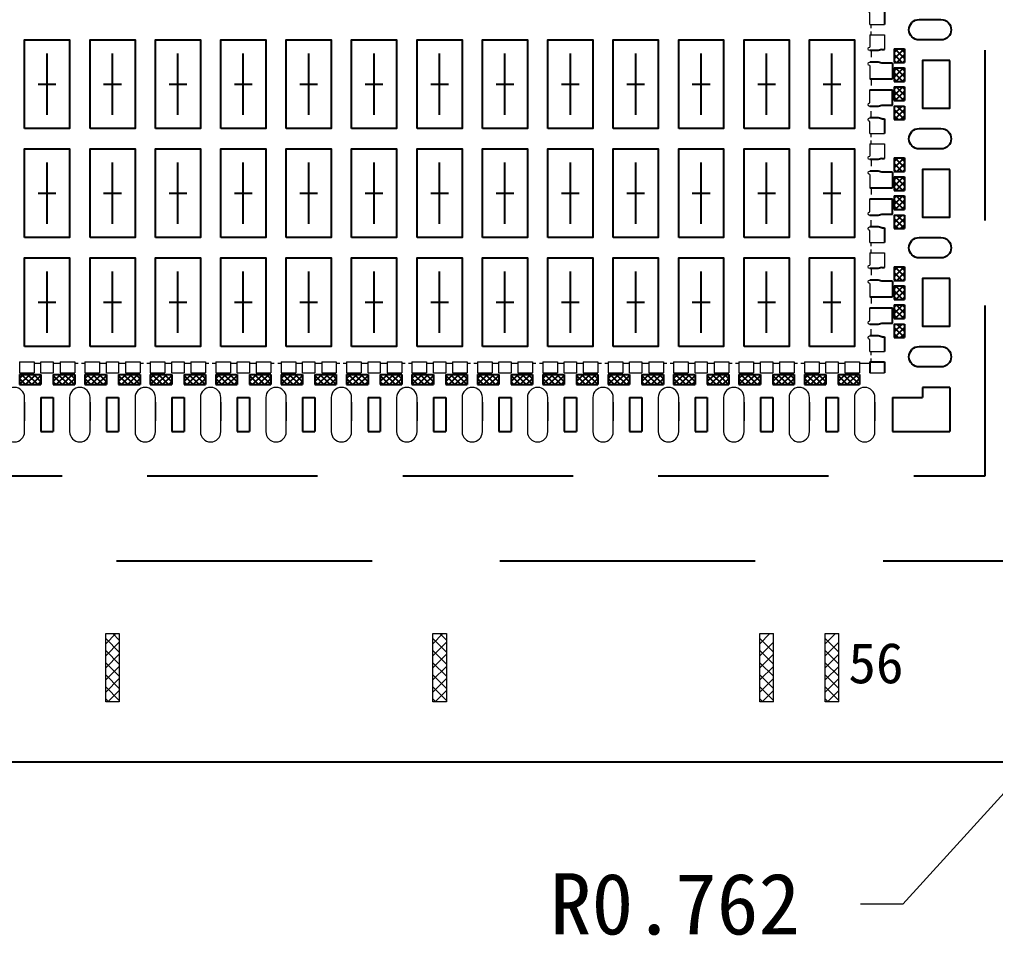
# Model space of a CAD drawing. Extents: x 741 to 839, y -25 to 98.
# Drawn here: x 807.03 to 821.35, y 19.22 to 32.66 of the extents above; entities that cross this region are included whole.
import ezdxf

# ---------------------------------------------------------------- set-up
doc = ezdxf.new("R2010")
doc.units = 0
for name, pattern in [('CENTER2', [28.575, 19.05, -3.175, 3.175, -3.175]), ('HIDDEN', [0.375, 0.25, -0.125]), ('HIDDEN2', [4.7625, 3.175, -1.5875])]:
    doc.linetypes.add(name, pattern=pattern)
for name, color, linetype in [('1', 7, 'Continuous'), ('1D', 4, 'Continuous'), ('DIE', 7, 'Continuous'), ('Half top', 6, 'Continuous'), ('pkg', 2, 'Continuous'), ('PLATING', 3, 'Continuous'), ('中心线', 1, 'CENTER2'), ('图层1实体', 7, 'Continuous')]:
    doc.layers.add(name, color=color, linetype=linetype)
doc.layers.add('top', color=7, linetype='Continuous', lineweight=25)
doc.layers.add('标注线', color=3, linetype='Continuous', lineweight=9)
doc.styles.get("Standard").update_dxf_attribs({"font": ''})
doc.styles.get('Standard').set_extended_font_data('SimSun')

# ---------------------------------------------------------------- blocks, each defined once
blk = doc.blocks.new('*U13')
at = {"layer": 'pkg'}
blk.add_lwpolyline([(-0.33, -0.65), (-0.33, 0.65), (0.33, 0.65), (0.33, -0.65)], close=True, dxfattribs=at)
at = {"layer": '中心线'}
for p, q in [((0, -0.45), (0, 0.45)), ((-0.13, 0), (0.13, 0))]:
    blk.add_line(p, q, dxfattribs=at)
blk = doc.blocks.new('*U12')
at = {"layer": '标注线', "color": 0, "linetype": 'ByBlock', "lineweight": -2}
for p in [(41.28, 3.2), (42.24, 3.2), (43.2, 3.2), (44.16, 3.2), (45.12, 3.2), (46.08, 3.2), (47.04, 3.2), (48, 3.2), (48.96, 3.2), (49.92, 3.2), (50.88, 3.2), (51.84, 3.2), (52.8, 3.2), (41.28, 1.6), (42.24, 1.6), (43.2, 1.6), (44.16, 1.6), (45.12, 1.6), (46.08, 1.6), (47.04, 1.6), (48, 1.6), (48.96, 1.6), (49.92, 1.6), (50.88, 1.6), (51.84, 1.6), (52.8, 1.6), (41.28, 0), (42.24, 0), (43.2, 0), (44.16, 0), (45.12, 0), (46.08, 0), (47.04, 0), (48, 0), (48.96, 0), (49.92, 0), (50.88, 0), (51.84, 0), (52.8, 0)]:
    blk.add_blockref('*U13', p, dxfattribs=at)
blk = doc.blocks.new('*U14')
at = {"lineweight": 5}
for p, q in [((-0.15, 0.25), (-0.15, -0.25)), ((0.15, -0.25), (0.15, 0.25)), ((0.15, 0.184), (0.15, -0.091))]:
    blk.add_line(p, q, dxfattribs=at)
for centre, start, end in [((0, 0.25), 0, 180), ((0, -0.25), 180, 0)]:
    blk.add_arc(centre, 0.15, start, end, dxfattribs=at)
blk = doc.blocks.new('*U15')
at = {"color": 0, "linetype": 'ByBlock', "lineweight": -2}
for p in [(41.28, 0), (42.24, 0), (43.2, 0), (44.16, 0), (45.12, 0), (46.08, 0), (47.04, 0), (48, 0), (48.96, 0), (49.92, 0), (50.88, 0), (51.84, 0), (52.8, 0), (53.76, 0)]:
    blk.add_blockref('*U14', p, dxfattribs=at)
blk = doc.blocks.new('*U16')
at = {"color": 7}
for p, q in [((-0.09, 0.25), (-0.09, -0.25)), ((-0.09, 0.25), (0.09, 0.25)), ((0.09, 0.25), (0.09, -0.25)), ((-0.09, -0.25), (0.09, -0.25))]:
    blk.add_line(p, q, dxfattribs=at)
blk = doc.blocks.new('*U17')
at = {"color": 0, "linetype": 'ByBlock', "lineweight": -2}
for p in [(41.28, 0), (42.24, 0), (43.2, 0), (44.16, 0), (45.12, 0), (46.08, 0), (47.04, 0), (48, 0), (48.96, 0), (49.92, 0), (50.88, 0), (51.84, 0), (52.8, 0)]:
    blk.add_blockref('*U16', p, dxfattribs=at)
blk = doc.blocks.new('*U25')
at = {"color": 7}
blk.add_lwpolyline([(-0.2, 0.35), (0.2, 0.35), (0.2, -0.35), (-0.2, -0.35)], close=True, dxfattribs=at)
blk = doc.blocks.new('*U24')
at = {"color": 0, "linetype": 'ByBlock', "lineweight": -2}
for p in [(0, 3.2), (0, 1.6), (0, 0)]:
    blk.add_blockref('*U25', p, dxfattribs=at)
blk = doc.blocks.new('*U74')
at = {"color": 1, "ltscale": 10}
for p, q in [((0.16, 0.15), (-0.16, 0.15)), ((-0.16, -0.15), (0.16, -0.15))]:
    blk.add_line(p, q, dxfattribs=at)
at = {"layer": '1', "color": 1, "ltscale": 10}
for centre, start, end in [((-0.16, 0), 90, 270), ((0.16, 0), 270, 90)]:
    blk.add_arc(centre, 0.15, start, end, dxfattribs=at)
blk = doc.blocks.new('*U73')
at = {"layer": 'PLATING', "color": 0, "linetype": 'ByBlock', "lineweight": -2, "transparency": 16777216}
for p in [(0, 4.8), (0, 3.2), (0, 1.6), (0, 0)]:
    blk.add_blockref('*U74', p, dxfattribs=at)
blk = doc.blocks.new('*U75')
at = {"lineweight": 15}
for p, q in [((-0.48, 0.08), (-0.48, -0.08)), ((-0.48, 0.08), (-0.265, 0.08)), ((-0.48, 0.08), (-0.265, 0.08)), ((-0.48, 0.08), (-0.265, 0.08)), ((-0.265, 0.08), (-0.265, -0.08)), ((-0.165, -0.08), (-0.165, 0.08)), ((-0.165, 0.08), (0.015, 0.08)), ((0.015, 0.08), (0.015, -0.08)), ((0.115, 0.08), (0.33, 0.08)), ((0.115, 0.08), (0.115, -0.08)), ((0.115, 0.08), (0.33, 0.08)), ((0.115, 0.08), (0.33, 0.08)), ((0.33, 0.08), (0.33, -0.08)), ((-0.48, -0.08), (-0.265, -0.08)), ((-0.165, -0.08), (0.015, -0.08)), ((0.115, -0.08), (0.33, -0.08))]:
    blk.add_line(p, q, dxfattribs=at)
at = {"color": 4, "linetype": 'HIDDEN2', "lineweight": 15, "ltscale": 0.01}
for p, q in [((-0.265, 0.06), (-0.165, 0.06)), ((0.015, 0.06), (0.115, 0.06)), ((0.33, 0.06), (0.38, 0.06)), ((0.43, 0.06), (0.48, 0.06))]:
    blk.add_line(p, q, dxfattribs=at)
blk = doc.blocks.new('*U76')
at = {"color": 0, "linetype": 'ByBlock', "lineweight": -2, "transparency": 16777216}
for p in [(41.28, 0), (42.24, 0), (43.2, 0), (44.16, 0), (45.12, 0), (46.08, 0), (47.04, 0), (48, 0), (48.96, 0), (49.92, 0), (50.88, 0), (51.84, 0), (52.8, 0)]:
    blk.add_blockref('*U75', p, dxfattribs=at)
blk = doc.blocks.new('*U82')
at = {"color": 7}
for p, q in [((-0.02, 0.435), (-0.06, 0.435)), ((-0.02, 0.435), (0.03, 0.42)), ((-0.18, 0.235), (-0.02, 0.235)), ((-0.18, 0.235), (-0.18, 0.005)), ((-0.02, 0.235), (0.03, 0.25)), ((0.155, 0.005), (-0.18, 0.005)), ((-0.18, -0.385), (-0.18, -0.155)), ((0.155, -0.155), (-0.18, -0.155)), ((-0.18, -0.385), (-0.02, -0.385)), ((-0.02, -0.385), (0.03, -0.4)), ((-0.02, -0.585), (0.03, -0.57)), ((-0.02, -0.585), (-0.06, -0.585)), ((-0.06, -0.585), (-0.06, -0.8))]:
    blk.add_line(p, q, dxfattribs=at)
at = {"layer": 'DIE', "lineweight": 15}
for p, q in [((0.155, 0.65), (-0.06, 0.65)), ((-0.06, 0.65), (-0.06, 0.435)), ((0.155, 0.65), (0.155, 0.47)), ((0.03, 0.42), (0.135, 0.42)), ((0.03, 0.25), (0.135, 0.25)), ((0.155, 0.2), (0.155, 0.005)), ((0.155, -0.35), (0.155, -0.155)), ((0.03, -0.4), (0.135, -0.4)), ((0.03, -0.57), (0.135, -0.57)), ((0.155, -0.8), (0.155, -0.62)), ((0.155, -0.8), (-0.06, -0.8))]:
    blk.add_line(p, q, dxfattribs=at)
at = {"layer": 'DIE'}
for p, q in [((0.03, 0.42), (0.155, 0.42)), ((0.03, 0.25), (0.155, 0.25)), ((0.03, -0.4), (0.155, -0.4)), ((0.03, -0.57), (0.155, -0.57))]:
    blk.add_line(p, q, dxfattribs=at)
at = {"layer": 'DIE', "lineweight": 15}
for centre in [(0.155, 0.445), (0.155, 0.225), (0.155, -0.375), (0.155, -0.595)]:
    blk.add_arc(centre, 0.025, 270, 90, dxfattribs=at)
at = {"layer": '图层1实体', "color": 4, "linetype": 'HIDDEN2', "lineweight": 15, "ltscale": 0.01}
for p, q in [((0.135, 0.75), (0.135, 0.8)), ((0.135, 0.65), (0.135, 0.7)), ((0.135, 0.42), (0.135, 0.25)), ((0.135, 0.005), (0.135, -0.155)), ((0.135, -0.57), (0.135, -0.4))]:
    blk.add_line(p, q, dxfattribs=at)
blk = doc.blocks.new('*U81')
at = {"color": 0, "linetype": 'ByBlock', "lineweight": -2, "transparency": 16777216}
for p in [(0, 4.8), (0, 3.2), (0, 1.6), (0, 0)]:
    blk.add_blockref('*U82', p, dxfattribs=at)

msp = doc.modelspace()

# ---------------------------------------------------------------- hatches: boundary and pattern name
at = {"layer": 'PLATING'}
h = msp.add_hatch(dxfattribs=at)
h.set_pattern_fill('ANSI37', color=256, scale=0.02)
h.set_pattern_definition([(45, (0, 3.2), (-0.0449012806, 0.0449012806), []), (135, (0, 3.2), (-0.0449012806, -0.0449012806), [])])
h.paths.add_polyline_path([(819.8668, 32.0307), (820.0168, 32.0307), (820.0168, 32.2307), (819.8668, 32.2307)])
h.paths.add_polyline_path([(819.8668, 31.7507), (820.0168, 31.7507), (820.0168, 31.9507), (819.8668, 31.9507)])
h.paths.add_polyline_path([(820.0168, 31.6707), (819.8668, 31.6707), (819.8668, 31.4707), (820.0168, 31.4707)])
h.paths.add_polyline_path([(820.0168, 31.3907), (819.8668, 31.3907), (819.8668, 31.1907), (820.0168, 31.1907)])
h = msp.add_hatch(dxfattribs=at)
h.set_pattern_fill('ANSI37', color=256, scale=0.02)
h.set_pattern_definition([(45, (0, 1.6), (-0.0449012806, 0.0449012806), []), (135, (0, 1.6), (-0.0449012806, -0.0449012806), [])])
h.paths.add_polyline_path([(819.8668, 30.4307), (820.0168, 30.4307), (820.0168, 30.6307), (819.8668, 30.6307)])
h.paths.add_polyline_path([(819.8668, 30.1507), (820.0168, 30.1507), (820.0168, 30.3507), (819.8668, 30.3507)])
h.paths.add_polyline_path([(820.0168, 30.0707), (819.8668, 30.0707), (819.8668, 29.8707), (820.0168, 29.8707)])
h.paths.add_polyline_path([(820.0168, 29.7907), (819.8668, 29.7907), (819.8668, 29.5907), (820.0168, 29.5907)])
h = msp.add_hatch(dxfattribs=at)
h.set_pattern_fill('ANSI37', color=256, scale=0.02)
h.paths.add_polyline_path([(819.8668, 28.8307), (820.0168, 28.8307), (820.0168, 29.0307), (819.8668, 29.0307)])
h.paths.add_polyline_path([(819.8668, 28.5507), (820.0168, 28.5507), (820.0168, 28.7507), (819.8668, 28.7507)])
h.paths.add_polyline_path([(820.0168, 28.4707), (819.8668, 28.4707), (819.8668, 28.2707), (820.0168, 28.2707)])
h.paths.add_polyline_path([(820.0168, 28.1907), (819.8668, 28.1907), (819.8668, 27.9907), (820.0168, 27.9907)])
h = msp.add_hatch(dxfattribs=at)
h.set_pattern_fill('ANSI37', color=256, scale=0.02)
h.set_pattern_definition([(45, (41.28, 0), (-0.0449012806, 0.0449012806), []), (135, (41.28, 0), (-0.0449012806, -0.0449012806), [])])
h.paths.add_polyline_path([(807.3418, 27.4507), (807.0268, 27.4507), (807.0268, 27.3007), (807.3418, 27.3007)])
h.paths.add_polyline_path([(807.8368, 27.4507), (807.5218, 27.4507), (807.5218, 27.3007), (807.8368, 27.3007)])
h = msp.add_hatch(dxfattribs=at)
h.set_pattern_fill('ANSI37', color=256, scale=0.02)
h.set_pattern_definition([(45, (42.24, 0), (-0.0449012806, 0.0449012806), []), (135, (42.24, 0), (-0.0449012806, -0.0449012806), [])])
h.paths.add_polyline_path([(808.3018, 27.4507), (807.9868, 27.4507), (807.9868, 27.3007), (808.3018, 27.3007)])
h.paths.add_polyline_path([(808.7968, 27.4507), (808.4818, 27.4507), (808.4818, 27.3007), (808.7968, 27.3007)])
h = msp.add_hatch(dxfattribs=at)
h.set_pattern_fill('ANSI37', color=256, scale=0.02)
h.set_pattern_definition([(45, (43.2, 0), (-0.0449012806, 0.0449012806), []), (135, (43.2, 0), (-0.0449012806, -0.0449012806), [])])
h.paths.add_polyline_path([(809.2618, 27.4507), (808.9468, 27.4507), (808.9468, 27.3007), (809.2618, 27.3007)])
h.paths.add_polyline_path([(809.7568, 27.4507), (809.4418, 27.4507), (809.4418, 27.3007), (809.7568, 27.3007)])
h = msp.add_hatch(dxfattribs=at)
h.set_pattern_fill('ANSI37', color=256, scale=0.02)
h.set_pattern_definition([(45, (44.16, 0), (-0.0449012806, 0.0449012806), []), (135, (44.16, 0), (-0.0449012806, -0.0449012806), [])])
h.paths.add_polyline_path([(810.2218, 27.4507), (809.9068, 27.4507), (809.9068, 27.3007), (810.2218, 27.3007)])
h.paths.add_polyline_path([(810.7168, 27.4507), (810.4018, 27.4507), (810.4018, 27.3007), (810.7168, 27.3007)])
h = msp.add_hatch(dxfattribs=at)
h.set_pattern_fill('ANSI37', color=256, scale=0.02)
h.set_pattern_definition([(45, (45.12, 0), (-0.0449012806, 0.0449012806), []), (135, (45.12, 0), (-0.0449012806, -0.0449012806), [])])
h.paths.add_polyline_path([(811.1818, 27.4507), (810.8668, 27.4507), (810.8668, 27.3007), (811.1818, 27.3007)])
h.paths.add_polyline_path([(811.6768, 27.4507), (811.3618, 27.4507), (811.3618, 27.3007), (811.6768, 27.3007)])
h = msp.add_hatch(dxfattribs=at)
h.set_pattern_fill('ANSI37', color=256, scale=0.02)
h.set_pattern_definition([(45, (46.08, 0), (-0.0449012806, 0.0449012806), []), (135, (46.08, 0), (-0.0449012806, -0.0449012806), [])])
h.paths.add_polyline_path([(812.1418, 27.4507), (811.8268, 27.4507), (811.8268, 27.3007), (812.1418, 27.3007)])
h.paths.add_polyline_path([(812.6368, 27.4507), (812.3218, 27.4507), (812.3218, 27.3007), (812.6368, 27.3007)])
h = msp.add_hatch(dxfattribs=at)
h.set_pattern_fill('ANSI37', color=256, scale=0.02)
h.set_pattern_definition([(45, (47.04, 0), (-0.0449012806, 0.0449012806), []), (135, (47.04, 0), (-0.0449012806, -0.0449012806), [])])
h.paths.add_polyline_path([(813.1018, 27.4507), (812.7868, 27.4507), (812.7868, 27.3007), (813.1018, 27.3007)])
h.paths.add_polyline_path([(813.5968, 27.4507), (813.2818, 27.4507), (813.2818, 27.3007), (813.5968, 27.3007)])
h = msp.add_hatch(dxfattribs=at)
h.set_pattern_fill('ANSI37', color=256, scale=0.02)
h.set_pattern_definition([(45, (48, 0), (-0.0449012806, 0.0449012806), []), (135, (48, 0), (-0.0449012806, -0.0449012806), [])])
h.paths.add_polyline_path([(814.0618, 27.4507), (813.7468, 27.4507), (813.7468, 27.3007), (814.0618, 27.3007)])
h.paths.add_polyline_path([(814.5568, 27.4507), (814.2418, 27.4507), (814.2418, 27.3007), (814.5568, 27.3007)])
h = msp.add_hatch(dxfattribs=at)
h.set_pattern_fill('ANSI37', color=256, scale=0.02)
h.set_pattern_definition([(45, (48.96, 0), (-0.0449012806, 0.0449012806), []), (135, (48.96, 0), (-0.0449012806, -0.0449012806), [])])
h.paths.add_polyline_path([(815.0218, 27.4507), (814.7068, 27.4507), (814.7068, 27.3007), (815.0218, 27.3007)])
h.paths.add_polyline_path([(815.5168, 27.4507), (815.2018, 27.4507), (815.2018, 27.3007), (815.5168, 27.3007)])
h = msp.add_hatch(dxfattribs=at)
h.set_pattern_fill('ANSI37', color=256, scale=0.02)
h.set_pattern_definition([(45, (49.92, 0), (-0.0449012806, 0.0449012806), []), (135, (49.92, 0), (-0.0449012806, -0.0449012806), [])])
h.paths.add_polyline_path([(815.9818, 27.4507), (815.6668, 27.4507), (815.6668, 27.3007), (815.9818, 27.3007)])
h.paths.add_polyline_path([(816.4768, 27.4507), (816.1618, 27.4507), (816.1618, 27.3007), (816.4768, 27.3007)])
h = msp.add_hatch(dxfattribs=at)
h.set_pattern_fill('ANSI37', color=256, scale=0.02)
h.set_pattern_definition([(45, (50.88, 0), (-0.0449012806, 0.0449012806), []), (135, (50.88, 0), (-0.0449012806, -0.0449012806), [])])
h.paths.add_polyline_path([(816.9418, 27.4507), (816.6268, 27.4507), (816.6268, 27.3007), (816.9418, 27.3007)])
h.paths.add_polyline_path([(817.4368, 27.4507), (817.1218, 27.4507), (817.1218, 27.3007), (817.4368, 27.3007)])
h = msp.add_hatch(dxfattribs=at)
h.set_pattern_fill('ANSI37', color=256, scale=0.02)
h.set_pattern_definition([(45, (51.84, 0), (-0.0449012806, 0.0449012806), []), (135, (51.84, 0), (-0.0449012806, -0.0449012806), [])])
h.paths.add_polyline_path([(817.9018, 27.4507), (817.5868, 27.4507), (817.5868, 27.3007), (817.9018, 27.3007)])
h.paths.add_polyline_path([(818.3968, 27.4507), (818.0818, 27.4507), (818.0818, 27.3007), (818.3968, 27.3007)])
h = msp.add_hatch(dxfattribs=at)
h.set_pattern_fill('ANSI37', color=256, scale=0.02)
h.set_pattern_definition([(45, (52.8, 0), (-0.0449012806, 0.0449012806), []), (135, (52.8, 0), (-0.0449012806, -0.0449012806), [])])
h.paths.add_polyline_path([(818.8618, 27.4507), (818.5468, 27.4507), (818.5468, 27.3007), (818.8618, 27.3007)])
h.paths.add_polyline_path([(819.3568, 27.4507), (819.0418, 27.4507), (819.0418, 27.3007), (819.3568, 27.3007)])

# ---------------------------------------------------------------- linework, layer by layer
at = {"color": 7}
for p, q in [((819.5068, 27.6357, 0.1909), (819.5068, 27.4757, 0.1909)), ((819.5068, 27.6357, 0.1909), (819.7218, 27.6357, 0.1909)), ((819.7218, 27.6357, 0.1909), (819.7218, 27.4757, 0.1909)), ((820.2818, 27.2607, 0.1909), (820.2818, 27.1107, 0.1909)), ((820.6818, 27.2607, 0.1909), (820.6818, 26.6107, 0.1909)), ((819.8418, 27.1107, 0.1909), (820.2818, 27.1107, 0.1909)), ((819.8418, 27.1107, 0.1909), (819.8418, 26.6107, 0.1909)), ((819.8418, 26.6107, 0.1909), (820.6818, 26.6107, 0.1909))]:
    msp.add_line(p, q, dxfattribs=at)
at = {"ltscale": 10}
msp.add_line((820.6818, 27.2607, 0.1909), (820.2818, 27.2607, 0.1909), dxfattribs=at)
at = {"layer": '1D', "linetype": 'HIDDEN', "ltscale": 10}
for p, q in [((821.2018, 25.9607, 0.1909), (821.2018, 85.4607, 0.1909)), ((763.9018, 25.9607, 0.1909), (821.2018, 25.9607, 0.1909))]:
    msp.add_line(p, q, dxfattribs=at)
at = {"layer": '1D', "color": 2, "linetype": 'HIDDEN', "ltscale": 15}
msp.add_line((823.4518, 24.7107, 0.1909), (757.7018, 24.7107, 0.1909), dxfattribs=at)
at = {"layer": 'DIE', "lineweight": 15}
for p, q in [((819.5068, 27.6357, 0.1909), (819.7218, 27.6357, 0.1909)), ((819.5068, 27.4757, 0.1909), (819.7218, 27.4757, 0.1909))]:
    msp.add_line(p, q, dxfattribs=at)
at = {"layer": 'Half top', "lineweight": 5}
for p, q in [((808.2918, 23.4962, 0.1909), (808.4413, 23.6457, 0.1909)), ((808.2918, 23.6457, 0.1909), (808.4918, 23.6457, 0.1909)), ((808.2918, 22.6457, 0.1909), (808.2918, 23.6457, 0.1909)), ((808.4918, 23.5497, 0.1909), (808.3958, 23.6457, 0.1909)), ((808.4918, 23.6457, 0.1909), (808.4918, 22.6457, 0.1909)), ((813.0918, 23.4962, 0.1909), (813.2413, 23.6457, 0.1909)), ((813.0918, 23.6457, 0.1909), (813.2918, 23.6457, 0.1909)), ((813.0918, 22.6457, 0.1909), (813.0918, 23.6457, 0.1909)), ((813.2918, 23.5497, 0.1909), (813.1958, 23.6457, 0.1909)), ((813.2918, 23.6457, 0.1909), (813.2918, 22.6457, 0.1909)), ((817.8918, 23.4962, 0.1909), (818.0413, 23.6457, 0.1909)), ((817.8918, 23.6457, 0.1909), (818.0918, 23.6457, 0.1909)), ((817.8918, 22.6457, 0.1909), (817.8918, 23.6457, 0.1909)), ((818.0918, 22.6457, 0.1909), (818.0918, 23.6457, 0.1909)), ((818.8518, 23.4962, 0.1909), (819.0013, 23.6457, 0.1909)), ((818.8518, 23.6457, 0.1909), (819.0518, 23.6457, 0.1909)), ((818.8518, 22.6457, 0.1909), (818.8518, 23.6457, 0.1909)), ((819.0518, 22.6457, 0.1909), (819.0518, 23.6457, 0.1909)), ((808.4918, 23.373, 0.1909), (808.2918, 23.573, 0.1909)), ((808.2918, 23.3194, 0.1909), (808.4918, 23.5194, 0.1909)), ((813.2918, 23.373, 0.1909), (813.0918, 23.573, 0.1909)), ((813.0918, 23.3194, 0.1909), (813.2918, 23.5194, 0.1909)), ((818.0918, 23.373, 0.1909), (817.8918, 23.573, 0.1909)), ((817.8918, 23.3194, 0.1909), (818.0918, 23.5194, 0.1909)), ((819.0518, 23.373, 0.1909), (818.8518, 23.573, 0.1909)), ((818.8518, 23.3194, 0.1909), (819.0518, 23.5194, 0.1909)), ((808.4918, 23.1962, 0.1909), (808.2918, 23.3962, 0.1909)), ((813.2918, 23.1962, 0.1909), (813.0918, 23.3962, 0.1909)), ((818.0918, 23.1962, 0.1909), (817.8918, 23.3962, 0.1909)), ((819.0518, 23.1962, 0.1909), (818.8518, 23.3962, 0.1909)), ((808.2918, 23.1426, 0.1909), (808.4918, 23.3426, 0.1909)), ((808.4918, 23.0194, 0.1909), (808.2918, 23.2194, 0.1909)), ((813.0918, 23.1426, 0.1909), (813.2918, 23.3426, 0.1909)), ((813.2918, 23.0194, 0.1909), (813.0918, 23.2194, 0.1909)), ((817.8918, 23.1426, 0.1909), (818.0918, 23.3426, 0.1909)), ((818.0918, 23.0194, 0.1909), (817.8918, 23.2194, 0.1909)), ((818.8518, 23.1426, 0.1909), (819.0518, 23.3426, 0.1909)), ((819.0518, 23.0194, 0.1909), (818.8518, 23.2194, 0.1909)), ((808.2918, 22.9658, 0.1909), (808.4918, 23.1658, 0.1909)), ((813.0918, 22.9658, 0.1909), (813.2918, 23.1658, 0.1909)), ((817.8918, 22.9658, 0.1909), (818.0918, 23.1658, 0.1909)), ((818.8518, 22.9658, 0.1909), (819.0518, 23.1658, 0.1909)), ((808.4918, 22.8426, 0.1909), (808.2918, 23.0426, 0.1909)), ((808.2918, 22.7891, 0.1909), (808.4918, 22.9891, 0.1909)), ((813.2918, 22.8426, 0.1909), (813.0918, 23.0426, 0.1909)), ((813.0918, 22.7891, 0.1909), (813.2918, 22.9891, 0.1909)), ((818.0918, 22.8426, 0.1909), (817.8918, 23.0426, 0.1909)), ((817.8918, 22.7891, 0.1909), (818.0918, 22.9891, 0.1909)), ((819.0518, 22.8426, 0.1909), (818.8518, 23.0426, 0.1909)), ((818.8518, 22.7891, 0.1909), (819.0518, 22.9891, 0.1909)), ((808.4918, 22.6659, 0.1909), (808.2918, 22.8659, 0.1909)), ((808.3252, 22.6457, 0.1909), (808.4918, 22.8123, 0.1909)), ((813.2918, 22.6659, 0.1909), (813.0918, 22.8659, 0.1909)), ((813.1252, 22.6457, 0.1909), (813.2918, 22.8123, 0.1909)), ((818.0918, 22.6659, 0.1909), (817.8918, 22.8659, 0.1909)), ((817.9252, 22.6457, 0.1909), (818.0918, 22.8123, 0.1909)), ((819.0518, 22.6659, 0.1909), (818.8518, 22.8659, 0.1909)), ((818.8852, 22.6457, 0.1909), (819.0518, 22.8123, 0.1909)), ((808.3352, 22.6457, 0.1909), (808.2918, 22.6891, 0.1909)), ((808.4918, 22.6457, 0.1909), (808.2918, 22.6457, 0.1909)), ((813.1352, 22.6457, 0.1909), (813.0918, 22.6891, 0.1909)), ((813.2918, 22.6457, 0.1909), (813.0918, 22.6457, 0.1909)), ((817.9352, 22.6457, 0.1909), (817.8918, 22.6891, 0.1909)), ((818.0918, 22.6457, 0.1909), (817.8918, 22.6457, 0.1909)), ((818.8952, 22.6457, 0.1909), (818.8518, 22.6891, 0.1909)), ((819.0518, 22.6457, 0.1909), (818.8518, 22.6457, 0.1909))]:
    msp.add_line(p, q, dxfattribs=at)
at = {"layer": 'PLATING'}
for p, q in [((819.8668, 32.2307, 0.1909), (819.8668, 32.0307, 0.1909)), ((819.8668, 32.2307, 0.1909), (820.0168, 32.2307, 0.1909)), ((820.0168, 32.2307, 0.1909), (820.0168, 32.0307, 0.1909)), ((819.8668, 32.0307, 0.1909), (820.0168, 32.0307, 0.1909)), ((819.8668, 31.9507, 0.1909), (819.8668, 31.7507, 0.1909)), ((819.8668, 31.9507, 0.1909), (820.0168, 31.9507, 0.1909)), ((820.0168, 31.9507, 0.1909), (820.0168, 31.7507, 0.1909)), ((819.8668, 31.7507, 0.1909), (820.0168, 31.7507, 0.1909)), ((819.8668, 31.6707, 0.1909), (819.8668, 31.4707, 0.1909)), ((819.8668, 31.6707, 0.1909), (820.0168, 31.6707, 0.1909)), ((820.0168, 31.6707, 0.1909), (820.0168, 31.4707, 0.1909)), ((819.8668, 31.4707, 0.1909), (820.0168, 31.4707, 0.1909)), ((819.8668, 31.3907, 0.1909), (819.8668, 31.1907, 0.1909)), ((819.8668, 31.3907, 0.1909), (820.0168, 31.3907, 0.1909)), ((820.0168, 31.3907, 0.1909), (820.0168, 31.1907, 0.1909)), ((819.8668, 31.1907, 0.1909), (820.0168, 31.1907, 0.1909)), ((819.8668, 30.6307, 0.1909), (819.8668, 30.4307, 0.1909)), ((819.8668, 30.6307, 0.1909), (820.0168, 30.6307, 0.1909)), ((820.0168, 30.6307, 0.1909), (820.0168, 30.4307, 0.1909)), ((819.8668, 30.4307, 0.1909), (820.0168, 30.4307, 0.1909)), ((819.8668, 30.3507, 0.1909), (819.8668, 30.1507, 0.1909)), ((819.8668, 30.3507, 0.1909), (820.0168, 30.3507, 0.1909)), ((820.0168, 30.3507, 0.1909), (820.0168, 30.1507, 0.1909)), ((819.8668, 30.1507, 0.1909), (820.0168, 30.1507, 0.1909)), ((819.8668, 30.0707, 0.1909), (819.8668, 29.8707, 0.1909)), ((819.8668, 30.0707, 0.1909), (820.0168, 30.0707, 0.1909)), ((820.0168, 30.0707, 0.1909), (820.0168, 29.8707, 0.1909)), ((819.8668, 29.8707, 0.1909), (820.0168, 29.8707, 0.1909)), ((819.8668, 29.7907, 0.1909), (819.8668, 29.5907, 0.1909)), ((819.8668, 29.7907, 0.1909), (820.0168, 29.7907, 0.1909)), ((820.0168, 29.7907, 0.1909), (820.0168, 29.5907, 0.1909)), ((819.8668, 29.5907, 0.1909), (820.0168, 29.5907, 0.1909)), ((819.8668, 29.0307, 0.1909), (819.8668, 28.8307, 0.1909)), ((819.8668, 29.0307, 0.1909), (820.0168, 29.0307, 0.1909)), ((820.0168, 29.0307, 0.1909), (820.0168, 28.8307, 0.1909)), ((819.8668, 28.8307, 0.1909), (820.0168, 28.8307, 0.1909)), ((819.8668, 28.7507, 0.1909), (819.8668, 28.5507, 0.1909)), ((819.8668, 28.7507, 0.1909), (820.0168, 28.7507, 0.1909)), ((820.0168, 28.7507, 0.1909), (820.0168, 28.5507, 0.1909)), ((819.8668, 28.5507, 0.1909), (820.0168, 28.5507, 0.1909)), ((819.8668, 28.4707, 0.1909), (819.8668, 28.2707, 0.1909)), ((819.8668, 28.4707, 0.1909), (820.0168, 28.4707, 0.1909)), ((820.0168, 28.4707, 0.1909), (820.0168, 28.2707, 0.1909)), ((819.8668, 28.2707, 0.1909), (820.0168, 28.2707, 0.1909)), ((819.8668, 28.1907, 0.1909), (819.8668, 27.9907, 0.1909)), ((819.8668, 28.1907, 0.1909), (820.0168, 28.1907, 0.1909)), ((820.0168, 28.1907, 0.1909), (820.0168, 27.9907, 0.1909)), ((819.8668, 27.9907, 0.1909), (820.0168, 27.9907, 0.1909)), ((807.0268, 27.4507, 0.1909), (807.3418, 27.4507, 0.1909)), ((807.0268, 27.4507, 0.1909), (807.0268, 27.3007, 0.1909)), ((807.5218, 27.4507, 0.1909), (807.8368, 27.4507, 0.1909)), ((807.8368, 27.4507, 0.1909), (807.8368, 27.3007, 0.1909)), ((807.9868, 27.4507, 0.1909), (808.3018, 27.4507, 0.1909)), ((807.9868, 27.4507, 0.1909), (807.9868, 27.3007, 0.1909)), ((808.4818, 27.4507, 0.1909), (808.7968, 27.4507, 0.1909)), ((808.7968, 27.4507, 0.1909), (808.7968, 27.3007, 0.1909)), ((808.9468, 27.4507, 0.1909), (809.2618, 27.4507, 0.1909)), ((808.9468, 27.4507, 0.1909), (808.9468, 27.3007, 0.1909)), ((809.4418, 27.4507, 0.1909), (809.7568, 27.4507, 0.1909)), ((809.7568, 27.4507, 0.1909), (809.7568, 27.3007, 0.1909)), ((809.9068, 27.4507, 0.1909), (810.2218, 27.4507, 0.1909)), ((809.9068, 27.4507, 0.1909), (809.9068, 27.3007, 0.1909)), ((810.4018, 27.4507, 0.1909), (810.7168, 27.4507, 0.1909)), ((810.7168, 27.4507, 0.1909), (810.7168, 27.3007, 0.1909)), ((810.8668, 27.4507, 0.1909), (811.1818, 27.4507, 0.1909)), ((810.8668, 27.4507, 0.1909), (810.8668, 27.3007, 0.1909)), ((811.3618, 27.4507, 0.1909), (811.6768, 27.4507, 0.1909)), ((811.6768, 27.4507, 0.1909), (811.6768, 27.3007, 0.1909)), ((811.8268, 27.4507, 0.1909), (812.1418, 27.4507, 0.1909)), ((811.8268, 27.4507, 0.1909), (811.8268, 27.3007, 0.1909)), ((812.3218, 27.4507, 0.1909), (812.6368, 27.4507, 0.1909)), ((812.6368, 27.4507, 0.1909), (812.6368, 27.3007, 0.1909)), ((812.7868, 27.4507, 0.1909), (813.1018, 27.4507, 0.1909)), ((812.7868, 27.4507, 0.1909), (812.7868, 27.3007, 0.1909)), ((813.2818, 27.4507, 0.1909), (813.5968, 27.4507, 0.1909)), ((813.5968, 27.4507, 0.1909), (813.5968, 27.3007, 0.1909)), ((813.7468, 27.4507, 0.1909), (814.0618, 27.4507, 0.1909)), ((813.7468, 27.4507, 0.1909), (813.7468, 27.3007, 0.1909)), ((814.2418, 27.4507, 0.1909), (814.5568, 27.4507, 0.1909)), ((814.5568, 27.4507, 0.1909), (814.5568, 27.3007, 0.1909)), ((814.7068, 27.4507, 0.1909), (815.0218, 27.4507, 0.1909)), ((814.7068, 27.4507, 0.1909), (814.7068, 27.3007, 0.1909)), ((815.2018, 27.4507, 0.1909), (815.5168, 27.4507, 0.1909)), ((815.5168, 27.4507, 0.1909), (815.5168, 27.3007, 0.1909)), ((815.6668, 27.4507, 0.1909), (815.9818, 27.4507, 0.1909)), ((815.6668, 27.4507, 0.1909), (815.6668, 27.3007, 0.1909)), ((816.1618, 27.4507, 0.1909), (816.4768, 27.4507, 0.1909)), ((816.4768, 27.4507, 0.1909), (816.4768, 27.3007, 0.1909)), ((816.6268, 27.4507, 0.1909), (816.9418, 27.4507, 0.1909)), ((816.6268, 27.4507, 0.1909), (816.6268, 27.3007, 0.1909)), ((817.1218, 27.4507, 0.1909), (817.4368, 27.4507, 0.1909)), ((817.4368, 27.4507, 0.1909), (817.4368, 27.3007, 0.1909)), ((817.5868, 27.4507, 0.1909), (817.9018, 27.4507, 0.1909)), ((817.5868, 27.4507, 0.1909), (817.5868, 27.3007, 0.1909)), ((818.0818, 27.4507, 0.1909), (818.3968, 27.4507, 0.1909)), ((818.3968, 27.4507, 0.1909), (818.3968, 27.3007, 0.1909)), ((818.5468, 27.4507, 0.1909), (818.8618, 27.4507, 0.1909)), ((818.5468, 27.4507, 0.1909), (818.5468, 27.3007, 0.1909)), ((819.0418, 27.4507, 0.1909), (819.3568, 27.4507, 0.1909)), ((819.3568, 27.4507, 0.1909), (819.3568, 27.3007, 0.1909)), ((807.0268, 27.3007, 0.1909), (807.3418, 27.3007, 0.1909)), ((807.5218, 27.3007, 0.1909), (807.8368, 27.3007, 0.1909)), ((807.9868, 27.3007, 0.1909), (808.3018, 27.3007, 0.1909)), ((808.4818, 27.3007, 0.1909), (808.7968, 27.3007, 0.1909)), ((808.9468, 27.3007, 0.1909), (809.2618, 27.3007, 0.1909)), ((809.4418, 27.3007, 0.1909), (809.7568, 27.3007, 0.1909)), ((809.9068, 27.3007, 0.1909), (810.2218, 27.3007, 0.1909)), ((810.4018, 27.3007, 0.1909), (810.7168, 27.3007, 0.1909)), ((810.8668, 27.3007, 0.1909), (811.1818, 27.3007, 0.1909)), ((811.3618, 27.3007, 0.1909), (811.6768, 27.3007, 0.1909)), ((811.8268, 27.3007, 0.1909), (812.1418, 27.3007, 0.1909)), ((812.3218, 27.3007, 0.1909), (812.6368, 27.3007, 0.1909)), ((812.7868, 27.3007, 0.1909), (813.1018, 27.3007, 0.1909)), ((813.2818, 27.3007, 0.1909), (813.5968, 27.3007, 0.1909)), ((813.7468, 27.3007, 0.1909), (814.0618, 27.3007, 0.1909)), ((814.2418, 27.3007, 0.1909), (814.5568, 27.3007, 0.1909)), ((814.7068, 27.3007, 0.1909), (815.0218, 27.3007, 0.1909)), ((815.2018, 27.3007, 0.1909), (815.5168, 27.3007, 0.1909)), ((815.6668, 27.3007, 0.1909), (815.9818, 27.3007, 0.1909)), ((816.1618, 27.3007, 0.1909), (816.4768, 27.3007, 0.1909)), ((816.6268, 27.3007, 0.1909), (816.9418, 27.3007, 0.1909)), ((817.1218, 27.3007, 0.1909), (817.4368, 27.3007, 0.1909)), ((817.5868, 27.3007, 0.1909), (817.9018, 27.3007, 0.1909)), ((818.0818, 27.3007, 0.1909), (818.3968, 27.3007, 0.1909)), ((818.5468, 27.3007, 0.1909), (818.8618, 27.3007, 0.1909)), ((819.0418, 27.3007, 0.1909), (819.3568, 27.3007, 0.1909))]:
    msp.add_line(p, q, dxfattribs=at)
at = {"layer": 'PLATING', "color": 3}
for p, q in [((807.3418, 27.4507, 0.1909), (807.3418, 27.3007, 0.1909)), ((807.5218, 27.4507, 0.1909), (807.5218, 27.3007, 0.1909)), ((808.3018, 27.4507, 0.1909), (808.3018, 27.3007, 0.1909)), ((808.4818, 27.4507, 0.1909), (808.4818, 27.3007, 0.1909)), ((809.2618, 27.4507, 0.1909), (809.2618, 27.3007, 0.1909)), ((809.4418, 27.4507, 0.1909), (809.4418, 27.3007, 0.1909)), ((810.2218, 27.4507, 0.1909), (810.2218, 27.3007, 0.1909)), ((810.4018, 27.4507, 0.1909), (810.4018, 27.3007, 0.1909)), ((811.1818, 27.4507, 0.1909), (811.1818, 27.3007, 0.1909)), ((811.3618, 27.4507, 0.1909), (811.3618, 27.3007, 0.1909)), ((812.1418, 27.4507, 0.1909), (812.1418, 27.3007, 0.1909)), ((812.3218, 27.4507, 0.1909), (812.3218, 27.3007, 0.1909)), ((813.1018, 27.4507, 0.1909), (813.1018, 27.3007, 0.1909)), ((813.2818, 27.4507, 0.1909), (813.2818, 27.3007, 0.1909)), ((814.0618, 27.4507, 0.1909), (814.0618, 27.3007, 0.1909)), ((814.2418, 27.4507, 0.1909), (814.2418, 27.3007, 0.1909)), ((815.0218, 27.4507, 0.1909), (815.0218, 27.3007, 0.1909)), ((815.2018, 27.4507, 0.1909), (815.2018, 27.3007, 0.1909)), ((815.9818, 27.4507, 0.1909), (815.9818, 27.3007, 0.1909)), ((816.1618, 27.4507, 0.1909), (816.1618, 27.3007, 0.1909)), ((816.9418, 27.4507, 0.1909), (816.9418, 27.3007, 0.1909)), ((817.1218, 27.4507, 0.1909), (817.1218, 27.3007, 0.1909)), ((817.9018, 27.4507, 0.1909), (817.9018, 27.3007, 0.1909)), ((818.0818, 27.4507, 0.1909), (818.0818, 27.3007, 0.1909)), ((818.8618, 27.4507, 0.1909), (818.8618, 27.3007, 0.1909)), ((819.0418, 27.4507, 0.1909), (819.0418, 27.3007, 0.1909))]:
    msp.add_line(p, q, dxfattribs=at)
at = {"layer": 'top'}
msp.add_line((823.4518, 21.7607, 0.1909), (758.7018, 21.7607, 0.1909), dxfattribs=at)
at = {"layer": '图层1实体', "color": 4, "linetype": 'HIDDEN2', "lineweight": 15, "ltscale": 0.01}
for p, q in [((819.5268, 27.7357, 0.1909), (819.5268, 27.7857, 0.1909)), ((819.5268, 27.6357, 0.1909), (819.5268, 27.6857, 0.1909)), ((819.3568, 27.6157, 0.1909), (819.5068, 27.6157, 0.1909))]:
    msp.add_line(p, q, dxfattribs=at)
at = {"layer": '标注线'}
for p, q in [((821.9821, 21.8671, 0.1909), (819.9924, 19.6724, 0.1909)), ((819.9924, 19.6724, 0.1909), (819.3729, 19.6724, 0.1909))]:
    msp.add_line(p, q, dxfattribs=at)

# ---------------------------------------------------------------- block references
at = {"color": 4, "xscale": -1}
msp.add_blockref('*U81', (819.6618, 28.5857, 0.1909), dxfattribs=at)
at = {"color": 7, "xscale": -1}
msp.add_blockref('*U24', (820.4818, 28.5107, 0.1909), dxfattribs=at)
at = {"color": 4}
msp.add_blockref('*U76', (766.2268, 27.5557, 0.1909), dxfattribs=at)
at = {"color": 7}
for name, p in [('*U15', (765.6718, 26.8607, 0.1909)), ('*U17', (766.1518, 26.8607, 0.1909))]:
    msp.add_blockref(name, p, dxfattribs=at)
at = {"layer": 'PLATING', "color": 4, "xscale": -1}
msp.add_blockref('*U73', (820.3918, 27.7107, 0.1909), dxfattribs=at)
at = {"layer": '标注线', "color": 4}
msp.add_blockref('*U12', (766.1518, 28.5107, 0.1909), dxfattribs=at)

# ---------------------------------------------------------------- texts
at = {"layer": 'Half top', "lineweight": 5}
msp.add_text('56', height=0.59583, dxfattribs=at).set_placement((819.192, 22.9171, 0.1909))
at = {"layer": '标注线', "insert": (816.6481, 19.6724, 0.1909), "char_height": 0.9, "attachment_point": 5}
msp.add_mtext('R0.762', dxfattribs=at)

doc.saveas('drawing.dxf')
